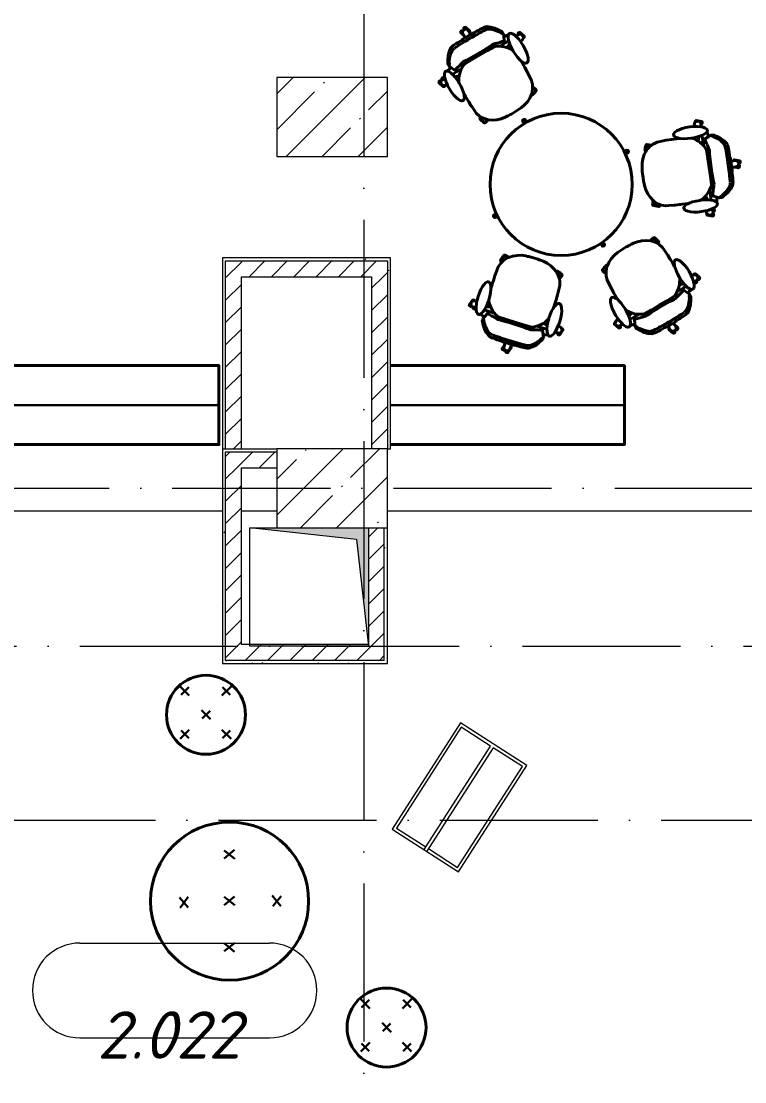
# Model space of a CAD drawing. Header units: millimetres. Extents: x -6467 to 105918, y -7090 to 92481.
# Drawn here: x 86933 to 91511, y 71825 to 78537 of the extents above; entities that cross this region are included whole.
import ezdxf

# ---------------------------------------------------------------- set-up
doc = ezdxf.new("R2010")
doc.units = ezdxf.units.MM
doc.linetypes.add('50_200_ШТРИХ_1Т_ш5_п1_п1_', pattern=[1400, 1000, -200, 0, -200])
doc.linetypes.add('IMPORT-200_ШТРИХ__ш1_п0_6_ _4_', pattern=[128000, 80000, -48000])
for name, color, linetype, lineweight, true_color in [('A-AREA-IDEN-1', 7, 'Continuous', 9, 0xaaaaaa), ('I-WALL-1', 7, 'Continuous', 5, 0x787878), ('M-EQPM-1', 7, 'Continuous', 9, 0xaaaaaa), ('M-EQPM-2', 7, 'Continuous', 9, 0xe2e2e2), ('мебель 2 этаж-1', 7, 'Continuous', 40, 0xaaaaaa), ('Оси-3', 7, '50_200_ШТРИХ_1Т_ш5_п1_п1_', 9, 0xaaaaaa), ('ТХ_функционал-13', 7, 'IMPORT-200_ШТРИХ__ш1_п0_6_ _4_', 20, 0xaaaaaa), ('ТХ_функционал-2', 7, 'Continuous', 40, 0xaaaaaa), ('ТХ_функционал-4', 7, 'Continuous', 20, 0xaaaaaa), ('ТХ_функционал-9', 7, 'Continuous', 30, 0xaaaaaa)]:
    doc.layers.add(name, color=color, linetype=linetype, lineweight=lineweight, true_color=true_color)
for name, color, linetype, lineweight in [('A-WALL', 7, 'Continuous', 5), ('A-WALL-FNSH-1', 7, 'Continuous', 5), ('I-WALL', 7, 'Continuous', 5), ('S-COLS', 7, 'Continuous', 9), ('S-COLS-1', 7, 'Continuous', 5)]:
    doc.layers.add(name, color=color, linetype=linetype, lineweight=lineweight)
doc.styles.add('ISOCPEUR_I', font='isocpeui.ttf', dxfattribs={"height": 300})
pattern_1 = [(0, (0, 0), (406.4, 101.6), [6.706, -298.094, 6.706, -298.094, -1625.6]), (0, (0, 0), (406.4, 101.6), [-609.6, 6.706, -602.894, 6.706, -298.094, -711.2]), (0, (0, 0), (406.4, 101.6), [-1524, 6.706, -196.494, 6.706, -501.294]), (120, (152.4, 50.8), (-291.18818, 301.15272), [6.706, -298.094, 6.706, -298.094, -1625.6]), (120, (152.4, 50.8), (-291.18818, 301.15272), [-609.6, 6.706, -602.894, 6.706, -298.094, -711.2]), (120, (152.4, 50.8), (-291.18818, 301.15272), [-1524, 6.706, -196.494, 6.706, -501.294]), (240, (203.2, 254), (-115.21182, -402.75272), [6.706, -298.094, 6.706, -298.094, -1625.6]), (240, (203.2, 254), (-115.21182, -402.75272), [-609.6, 6.706, -602.894, 6.706, -298.094, -711.2]), (240, (203.2, 254), (-115.21182, -402.75272), [-1524, 6.706, -196.494, 6.706, -501.294])]
pattern_2 = [(45, (0, 0), (-70.71068, 70.71068), [])]

# ---------------------------------------------------------------- blocks, each defined once
blk = doc.blocks.new('BSC_Колонна _Прямоугольная - 500х700-V361-АИ_План этажа Радиаторы_2')
at = {"layer": 'S-COLS-1'}
h = blk.add_hatch(dxfattribs=at)
h.set_pattern_fill('FP_247', color=256, style=0, pattern_type=2)
h.set_pattern_definition([(315, (-75580.7, 88900), (228.0985, 228.0985), []), (315, (-75580.7, 88671.9), (228.0985, 228.0985), [403.225, -80.645, 6.706, -73.939])])
h.paths.add_polyline_path([(-250, 350), (-250, -350), (250, -350), (250, 350), (131.8, 350)])
for p, q in [((250, 350), (-250, 350)), ((250, -350), (250, 350)), ((-250, -230), (-250, -350)), ((-250, -350), (250, -350))]:
    blk.add_line(p, q, dxfattribs=at)
blk = doc.blocks.new('BSC_Колонна _Прямоугольная - 500х700-V362-АИ_План этажа Радиаторы_2')
at = {"layer": 'S-COLS-1'}
h = blk.add_hatch(dxfattribs=at)
h.set_pattern_fill('FP_248', color=256, style=0, pattern_type=2)
h.set_pattern_definition([(315, (-77930.7, 88900), (228.0985, 228.0985), []), (315, (-77930.7, 88671.9), (228.0985, 228.0985), [403.225, -80.645, 6.706, -73.939])])
h.paths.add_polyline_path([(-250, 350), (-250, -350), (250, -350), (250, 350)])
for p, q in [((250, 350), (-250, 350)), ((-250, 350), (-250, -350)), ((250, -350), (250, 350)), ((-250, -350), (250, -350))]:
    blk.add_line(p, q, dxfattribs=at)
blk = doc.blocks.new('Канал вертикальный прямоугольный - Шахта - значок проема-24087406-АИ_План этажа Радиаторы_2')
at = {"layer": 'M-EQPM-2'}
blk.add_hatch(color=256, dxfattribs=at).paths.add_polyline_path([(375, 375), (-375, 375), (-375, -375), (-300, 300)])
at = {"layer": 'M-EQPM-1'}
for p, q in [((-375, -375), (-375, 375)), ((-375, 375), (375, 375)), ((-300, 300), (375, 375)), ((375, 375), (375, -375)), ((-300, 300), (-375, -375)), ((375, -375), (-375, -375))]:
    blk.add_line(p, q, dxfattribs=at)
blk = doc.blocks.new('мебель 2 этаж-28800768-АИ_План этажа Радиаторы_2')
at = {"layer": 'ТХ_функционал-13'}
blk.add_line((90813.5, 77150.2), (90589.7, 77150.2), dxfattribs=at)
at = {"layer": 'ТХ_функционал-13', "flags": 128}
for points in [[(87924.1, 84190.2), (94621.1, 84190.2), (94621.1, 77150.2), (91513.5, 77150.2)], [(90469.7, 77150.2), (87924.1, 77150.2), (87924.1, 84190.2)]]:
    blk.add_lwpolyline(points, dxfattribs=at)
at = {"layer": 'ТХ_функционал-2'}
for p, q in [((92000.9, 80212.9), (92014.3, 80201.1)), ((92027.6, 80189.4), (92034.7, 80183.1)), ((92358.4, 80168.5), (92345.4, 80180)), ((92379.2, 80150.2), (92372.2, 80156.3)), ((92269.5, 80085.2), (92288.4, 80106.4)), ((91863.3, 79895.2), (91874.7, 79885.2)), ((91940, 79900.4), (91968.2, 79906.9)), ((91839.5, 79868.2), (91852.3, 79856.9)), ((91867.1, 79843.9), (91873.3, 79838.4)), ((91878.7, 79844.5), (91893.5, 79847.8)), ((92449.2, 79816.6), (92454.7, 79811.7)), ((92000.4, 79788.6), (92000.4, 79788.5)), ((92425, 79789.9), (92430.9, 79784.7)), ((92125.9, 79615), (92132.7, 79609)), ((92375.5, 79619.5), (92385.1, 79607.3)), ((92381.5, 79623.3), (92390.5, 79611.7)), ((93461.6, 79620.1), (93470.6, 79618.5)), ((93488.8, 79615.3), (93505.9, 79612.2)), ((93479, 79493.8), (93483.8, 79521.8)), ((93028.2, 79429.7), (93014.2, 79425.3)), ((93030.9, 79423.2), (93016.1, 79418.6)), ((93151.1, 79431.6), (93143.3, 79433)), ((93156.9, 79467.1), (93149.7, 79468.4)), ((93711.1, 79369.4), (93701.8, 79371.1)), ((93746.1, 79363.2), (93728.6, 79366.3)), ((93539.6, 79120.9), (93527.1, 79147.1)), ((93200.5, 79088.6), (93191.6, 79090.2)), ((93414.5, 79098.5), (93414.4, 79098.5)), ((92192.7, 79021.6), (92207.5, 79026.2)), ((92195.4, 79015.1), (92209.5, 79019.5)), ((93534.1, 79038.1), (93527.3, 79051.8)), ((93540.7, 79028.7), (93532.6, 79030.1)), ((93577, 79022.3), (93560.2, 79025.2)), ((93583.3, 79057.7), (93568.4, 79060.4)), ((93203.2, 78875.9), (93196.4, 78881.8)), ((92874.5, 78835.5), (92865.5, 78847.1)), ((92880.4, 78839.3), (92870.9, 78851.5)), ((92251.6, 78764), (92256.8, 78771.4)), ((92583.3, 78663.9), (92587.9, 78670.4)), ((92879.9, 78674.3), (92874.4, 78679.1)), ((92904.1, 78700.9), (92898.2, 78706.1)), ((93328.7, 78702.3), (93328.7, 78702.4)), ((92613.1, 78643.6), (92617.4, 78649.7)), ((93450.4, 78646.3), (93435.6, 78643.1)), ((93465.8, 78595.7), (93454.4, 78605.6)), ((93462, 78647), (93455.8, 78652.4)), ((93489.6, 78622.7), (93476.8, 78633.9)), ((92170.2, 78565.9), (92170.2, 78565.9)), ((93389.1, 78590.5), (93360.8, 78583.9)), ((92032.5, 78450.8), (92042.3, 78464.7)), ((92053.6, 78480.9), (92058.3, 78487.6)), ((92065, 78483), (92080.2, 78483.3)), ((92061.9, 78430.1), (92070.6, 78442.5)), ((92137.7, 78443), (92166.7, 78443.3)), ((93059.6, 78405.6), (93040.7, 78384.5)), ((92501.3, 78340.4), (92524.6, 78324.3)), ((92949.9, 78340.6), (92956.8, 78334.5)), ((92607.2, 78280.3), (92597.3, 78266.1)), ((92623.1, 78302.9), (92617.8, 78295.4)), ((92970.7, 78322.4), (92983.7, 78310.9)), ((93301.5, 78301.5), (93294.4, 78307.7)), ((93328.2, 78278), (93314.8, 78289.8)), ((92270.1, 78153.5), (92280.3, 78168.1)), ((92290.5, 78182.6), (92295.9, 78190.3))]:
    blk.add_line(p, q, dxfattribs=at)
at = {"layer": 'ТХ_функционал-2', "flags": 128}
for points in [[(91938.8, 80082), (91947.6, 80088.3), (91957.2, 80094.6), (91969.8, 80102.5), (91982.4, 80110.1), (92007.1, 80125), (92020.2, 80132.8), (92033.3, 80140.6), (92046.4, 80148.3), (92059.6, 80156), (92084.5, 80170.5), (92097.2, 80177.8), (92110.2, 80185.2), (92120.4, 80190.5), (92133.2, 80196.4), (92139.1, 80198.7), (92146, 80200.8), (92151.9, 80201.9), (92176.2, 80199.4), (92200.1, 80192.7), (92224.3, 80182), (92235.2, 80175.8), (92244.7, 80171.2), (92248.1, 80169.6), (92239, 80185.1), (92235.6, 80186.7), (92226, 80191.3), (92215.2, 80197.5), (92191, 80208.2), (92167.1, 80214.9), (92142.8, 80217.4), (92136.9, 80216.3), (92129.9, 80214.2), (92120.9, 80210.7), (92111.2, 80206), (92101, 80200.7), (92088.1, 80193.3), (92075.3, 80186), (92060.7, 80177.5)], [(92001.6, 80200.3), (91995, 80206.1), (92000.9, 80212.9), (92007.3, 80213.3), (92034.3, 80189.5), (92034.7, 80183.1), (92032.7, 80180.9)], [(91977.1, 80185.9), (91983.1, 80192.6), (91989.2, 80187.2)], [(91989.5, 80175), (91985.6, 80178.4), (91979.4, 80183.9), (91977.1, 80185.9), (91977.5, 80179.5), (91979.3, 80177.9), (91984.3, 80173.6), (91991, 80167.6), (91995.8, 80163.4)], [(92068.5, 80164.2), (92060.7, 80177.5), (92059.9, 80178.9), (92059.3, 80179.5), (92040.1, 80168.5), (92034.8, 80165.5), (92010.7, 80151.2), (92005, 80147.7), (91986.7, 80136.5), (91986.9, 80135.7), (91987.7, 80134.3)], [(91991.1, 80171.4), (91992.4, 80169.2), (91995.8, 80163.4), (91998.6, 80158.7), (92005.1, 80147.7)], [(92068.3, 80163.8), (92068.5, 80164.2), (92044.1, 80150.2), (92019.6, 80135.7), (91995.6, 80121), (91996, 80121.1)], [(92040.1, 80168.4), (92032.7, 80180.8), (92027.2, 80190), (92026.4, 80191.3), (92026.1, 80191.9)], [(92248.1, 80169.6), (92249.7, 80153.5), (92252.4, 80127.3), (92249.4, 80125.9), (92240.5, 80123.4), (92224.3, 80118.1), (92216, 80115.5), (92195.5, 80109.8), (92188.4, 80108.1)], [(92338.5, 80162.6), (92332.2, 80155.6), (92330.3, 80153.4), (92330.6, 80153.2), (92344.5, 80138.1), (92356.8, 80121.9), (92358.4, 80119.9), (92371.8, 80099.1), (92383.6, 80077.3), (92392.8, 80056.4), (92399.3, 80036.9), (92403.1, 80019.7), (92403.8, 80005.3), (92401.4, 79994.5), (92395.8, 79987.8), (92387.2, 79986.1), (92376.6, 79989.2), (92364.3, 79996.8), (92354.4, 80005.4), (92351, 80008.3), (92350.9, 80008.4), (92337.1, 80023.4), (92323.2, 80041.6), (92309.8, 80062.4), (92307.5, 80066.7), (92298, 80084.2), (92288.8, 80105.1), (92288.4, 80106.4), (92282.2, 80124.6), (92281.9, 80126.3), (92280.9, 80125.9), (92266.2, 80118.3), (92229.1, 80096.4)], [(92279.8, 80165.6), (92277.5, 80165.3), (92262.7, 80160.2), (92249.7, 80153.5)], [(92330.3, 80153.4), (92325.6, 80157.5), (92317.3, 80164.7), (92305, 80172.3), (92294.3, 80175.4), (92285.8, 80173.7), (92280.2, 80167), (92279.8, 80165.6), (92277.8, 80156.2), (92278.5, 80141.8), (92281.9, 80126.3)], [(92325.6, 80157.5), (92327.5, 80159.7), (92332.2, 80155.6)], [(92345.8, 80167.6), (92339.4, 80173.2), (92345.4, 80180), (92351.7, 80180.4), (92378.8, 80156.6), (92379.2, 80150.2), (92373.2, 80143.5), (92373, 80143.7)], [(91903.8, 80059.1), (91898.1, 80034.9), (91895.9, 80008.5), (91896, 79996), (91895.5, 79985.5), (91895.2, 79981.7), (91904.4, 79966.3), (91917.7, 79957.1), (91939.5, 79942.1), (91942.1, 79944.1), (91948.6, 79950.7), (91961, 79962.3), (91967.3, 79968.3), (91982.1, 79983.6), (91987.1, 79988.9), (91992.6, 79995), (92001.7, 79999.3), (92014.7, 80006), (92029.2, 80013.8), (92058.9, 80030.4), (92088.3, 80047.5), (92117.5, 80065.1), (92146.3, 80083.1), (92160.1, 80092.1), (92172.3, 80100.2), (92180.5, 80106.1), (92188.4, 80108.1), (92196.8, 80093.9), (92192.4, 80092.1), (92143.1, 80065.2), (92095.1, 80036.1), (92046.5, 80008), (91999.1, 79977.8), (91995.5, 79974.7), (91987.1, 79988.9)], [(91917.1, 80086.2), (91913.3, 80081.6), (91903.8, 80059.1)], [(91904.4, 79966.3), (91904.6, 79970), (91905.2, 79980.6), (91905, 79993), (91907.3, 80019.4), (91912.9, 80043.6), (91922.4, 80066.1), (91926.2, 80070.7), (91931.4, 80075.8), (91936.3, 80079.9)], [(91995.6, 80121), (91987.7, 80134.3), (91973.3, 80125.6), (91960.7, 80118), (91948, 80110.1), (91938.4, 80103.8), (91929.6, 80097.5), (91922.2, 80091.3), (91917.1, 80086.2)], [(92356.8, 80121.9), (92368.5, 80135.4), (92368.6, 80135.5), (92368.5, 80135.4), (92368.9, 80135.8)], [(91917.7, 79957.1), (91905.7, 79948.9), (91894, 79938.4), (91892.4, 79936.2)], [(91977.7, 79947.7), (91940.7, 79925.7), (91926.9, 79916.4), (91925.8, 79915.5)], [(92354.4, 80005.4), (92365.2, 79987.6), (92382.1, 79959.3), (92398.6, 79930.8), (92425.2, 79877.6), (92431.9, 79850.5), (92432.1, 79837.6), (92454.3, 79818.1)], [(91875.4, 79843.8), (91878.7, 79844.5), (91873.3, 79838.4), (91866.9, 79838), (91839.9, 79861.8), (91839.5, 79868.2), (91845.5, 79874.9), (91851.8, 79869.4)], [(91864, 79882.6), (91857.4, 79888.5), (91863.3, 79895.2), (91869.7, 79895.6), (91878.3, 79888)], [(91866.4, 79883.3), (91878.7, 79886.1), (91878.3, 79888), (91875, 79903.1), (91874.3, 79917.4), (91876.7, 79928.3), (91882.3, 79935), (91890.9, 79936.7), (91892.4, 79936.2), (91901.5, 79933.6), (91913.8, 79926), (91925.8, 79915.5), (91927.1, 79914.4), (91940.1, 79900.3), (91941, 79899.3), (91954.9, 79881.2), (91966.2, 79863.6), (91968.3, 79860.3), (91980.1, 79838.6), (91989.3, 79817.6), (91995.1, 79800.4), (91995.9, 79798.2), (91996.5, 79795.3), (91998.2, 79787.3), (91998.2, 79787.2), (91999.6, 79781), (92000.3, 79766.6), (91997.9, 79755.7), (91994.1, 79751.1), (91994, 79751.1), (91992.3, 79749.1), (91983.7, 79747.3), (91973.1, 79750.5), (91960.8, 79758), (91947.5, 79769.6), (91933.6, 79784.7), (91919.7, 79802.9), (91906.3, 79823.7), (91894.5, 79845.5), (91893.5, 79847.8), (91885.3, 79866.4), (91878.7, 79885.8)], [(92423.2, 79785.5), (92426.3, 79793.4), (92426.4, 79793.8), (92428.7, 79801.8), (92432.3, 79825.8), (92432.2, 79831.8), (92432.1, 79837.6), (92454.3, 79818.1), (92454.7, 79811.7), (92448.7, 79805), (92448.8, 79805)], [(91996.5, 79795.3), (92000.4, 79788.5), (92007.6, 79776), (92018.5, 79757.5), (92024.3, 79747.6), (92027.6, 79742.2), (92027.6, 79742.1), (92041.3, 79719.4), (92046.6, 79711.7), (92064, 79686.5), (92075.1, 79670.4), (92095.7, 79651.6), (92111.4, 79642.5), (92117.1, 79639.3)], [(92436, 79792.2), (92436.9, 79791.5), (92430.9, 79784.7), (92424.6, 79784.3), (92423.2, 79785.5), (92413.9, 79765.1), (92398.8, 79741.9), (92380.6, 79721.6), (92359.1, 79703.7), (92348.8, 79696.3), (92342.6, 79692.1), (92336.3, 79687.8), (92330, 79683.7), (92323.6, 79679.6), (92317.2, 79675.7)], [(92148, 79629.1), (92148.4, 79628.9), (92150, 79628.6), (92151.7, 79628.2), (92179.2, 79626.2), (92206.8, 79628.3), (92233.4, 79634.4), (92259.4, 79644.7), (92270.8, 79650.1), (92277.5, 79653.5), (92284.2, 79657), (92290.9, 79660.6), (92297.6, 79664.2), (92304.1, 79668), (92317.2, 79675.7)], [(92111.3, 79627.9), (92098.9, 79638.8), (92104.9, 79645.5), (92110.7, 79640.4)], [(92138.4, 79616), (92138.6, 79615.8), (92132.7, 79609), (92126.3, 79608.6), (92099.3, 79632.4), (92098.9, 79638.8)], [(92117.1, 79639.3), (92139.9, 79630.9), (92148, 79629.1)], [(93496, 79604.8), (93504.3, 79603.4), (93505.9, 79612.2), (93502.2, 79617.4), (93466.8, 79623.7), (93461.6, 79620.1), (93460, 79611.2), (93460.3, 79611.2)], [(93496.6, 79596), (93495, 79586.7), (93494.5, 79583.9), (93494.1, 79583.9), (93473.7, 79585.4), (93453.4, 79585), (93450.8, 79584.9), (93426.2, 79582.5), (93401.8, 79578.1), (93379.6, 79572.3), (93360.4, 79565.4), (93344.6, 79557.5), (93332.8, 79549.2), (93325.8, 79540.5), (93324.1, 79532), (93328.1, 79524.2), (93337.2, 79517.8), (93350.8, 79513), (93363.7, 79510.5), (93368.1, 79509.7), (93368.2, 79509.7), (93388.5, 79508.3), (93411.4, 79508.7), (93436.1, 79511.2), (93440.9, 79512), (93460.4, 79515.5)], [(93456.7, 79603.1), (93456.6, 79602.6), (93456.6, 79602.7), (93456.6, 79602.5), (93453.4, 79585)], [(93494.5, 79583.9), (93500.6, 79582.7), (93511.5, 79580.7), (93525, 79575.8), (93534.1, 79569.5), (93538.1, 79561.7), (93536.4, 79553.1), (93535.5, 79552), (93529.4, 79544.5), (93517.7, 79536.1), (93503.4, 79529.1)], [(93500.6, 79582.7), (93501.1, 79585.6), (93495, 79586.7)], [(93535.5, 79552), (93536.7, 79550), (93541.9, 79535.2), (93544.7, 79520.9)], [(93148.7, 79427.5), (93153, 79434.8), (93153.2, 79435.1), (93158.1, 79441.9), (93174.6, 79459.7), (93179.4, 79463.3), (93184, 79466.9), (93154.9, 79472.1), (93149.7, 79468.4), (93148.1, 79459.6), (93148.1, 79459.6)], [(93363.7, 79510.5), (93343, 79507.9), (93310.4, 79503.5), (93277.8, 79498.7), (93219.5, 79486.4), (93194.2, 79474.7), (93184, 79466.9), (93154.9, 79472.1)], [(93460.4, 79515.5), (93482.6, 79521.3), (93483.8, 79521.8), (93501.9, 79528.3), (93503.4, 79529.1), (93503.7, 79528.1), (93507, 79511.9), (93512.9, 79469.2)], [(93558.4, 79529.7), (93544.7, 79520.9), (93522.6, 79506.6), (93523.3, 79503.4), (93526.9, 79494.9), (93532.9, 79478.9), (93536, 79470.8), (93544.3, 79451.3), (93547.4, 79444.7)], [(93682.5, 79233.1), (93681.9, 79243.9), (93680.9, 79255.3), (93679.1, 79270.1), (93677.3, 79284.7), (93673.5, 79313.2), (93671.5, 79328.4), (93669.4, 79343.5), (93667.3, 79358.6), (93665.1, 79373.7), (93661, 79402.1), (93658.8, 79416.7), (93656.4, 79431.4), (93654.3, 79442.7), (93650.9, 79456.4), (93649, 79462.5), (93646.3, 79469.2), (93643.5, 79474.5), (93626.4, 79491.9), (93606.3, 79506.5), (93582.8, 79518.7), (93571.2, 79523.4), (93561.7, 79528), (93558.4, 79529.7), (93576.2, 79532.2), (93579.5, 79530.5), (93589.1, 79525.9), (93600.7, 79521.2), (93624.1, 79509), (93644.2, 79494.4), (93661.3, 79477), (93664.1, 79471.7), (93666.9, 79465), (93669.7, 79455.7), (93672.1, 79445.2), (93674.2, 79433.9), (93676.6, 79419.2), (93678.8, 79404.6), (93681.2, 79387.9)], [(93146.1, 79441.6), (93144.9, 79441.9), (93143.3, 79433), (93147, 79427.8), (93148.7, 79427.5), (93138.6, 79407.4), (93129.9, 79381.2), (93125.3, 79354.3), (93124.7, 79326.4), (93125.3, 79313.7), (93125.8, 79306.2), (93126.5, 79298.6), (93127.2, 79291.1), (93128, 79283.6), (93128.9, 79276.1)], [(93580.8, 79221), (93578.5, 79230.8), (93575.7, 79245.1), (93572.8, 79261.4), (93567.3, 79294.9), (93562.3, 79328.6), (93557.9, 79362.3), (93554.1, 79396.2), (93552.5, 79412.6), (93551.2, 79427.1), (93550.8, 79437.2), (93547.4, 79444.7), (93531, 79442.4)], [(93531, 79442.4), (93532.4, 79437.8), (93542, 79382.5), (93549.2, 79326.8), (93557.5, 79271.3), (93563.3, 79215.4), (93563.2, 79210.6), (93579.6, 79212.9)], [(93665.8, 79385.3), (93665.9, 79385.8), (93670.2, 79358), (93674.1, 79329.8), (93677.6, 79301.8), (93677.4, 79302.2)], [(93665.9, 79385.8), (93681.2, 79387.9), (93682.8, 79388.1), (93683.7, 79388.1), (93687, 79366.2), (93687.9, 79360.2), (93691.8, 79332.4), (93692.6, 79325.8), (93695.3, 79304.5), (93694.5, 79304.2), (93692.9, 79303.9)], [(93687, 79366.1), (93701.3, 79368.1), (93711.8, 79369.5), (93713.4, 79369.7), (93714, 79369.8)], [(93735.9, 79355.9), (93744.6, 79354.3), (93746.1, 79363.2), (93742.5, 79368.4), (93707.1, 79374.7), (93701.8, 79371.1), (93701.3, 79368.1)], [(93739.8, 79327.8), (93741.4, 79336.6), (93733.3, 79338.1)], [(93422.2, 79099.7), (93414.4, 79098.5), (93400.1, 79096.3), (93378.9, 79093.3), (93367.5, 79091.7), (93361.2, 79090.9), (93361.2, 79090.9), (93334.9, 79087.5), (93325.5, 79086.8), (93295, 79084.8), (93275.5, 79083.4), (93247.9, 79087.8), (93231.1, 79094.5), (93225, 79096.9), (93204.3, 79109.5), (93197.7, 79114.7), (93197.4, 79115), (93196.2, 79115.9), (93194.8, 79117), (93176.1, 79137.3), (93160.6, 79160.2), (93148.8, 79184.8), (93140.6, 79211.6), (93137.8, 79223.9), (93136.2, 79231.3), (93134.8, 79238.7), (93133.4, 79246.1), (93132.1, 79253.6), (93130.9, 79261.1), (93128.9, 79276.1)], [(93677.6, 79301.8), (93692.9, 79303.9), (93695.1, 79287.2), (93696.9, 79272.6), (93698.7, 79257.8), (93699.7, 79246.3), (93700.3, 79235.6), (93700.1, 79225.9), (93699.3, 79218.7)], [(93719.8, 79329.7), (93717.3, 79329.4), (93710.6, 79328.4), (93705.2, 79327.6), (93692.6, 79325.9)], [(93723.6, 79330.6), (93728.8, 79329.7), (93736.9, 79328.3), (93739.8, 79327.8), (93734.6, 79324.1), (93732.2, 79324.5), (93725.7, 79325.7), (93716.9, 79327.3), (93710.6, 79328.4)], [(93686.3, 79191.4), (93670.9, 79171.9), (93651.7, 79153.7), (93641.8, 79146.1), (93633.9, 79139.1), (93631.1, 79136.5), (93613.3, 79134.1), (93597.8, 79138.8), (93572.6, 79146.5), (93572.4, 79149.8), (93573.6, 79158.9), (93574.9, 79176), (93575.7, 79184.6), (93578.4, 79205.7), (93579.6, 79212.9), (93580.8, 79221)], [(93613.3, 79134.1), (93616.1, 79136.6), (93624, 79143.6), (93633.8, 79151.3), (93653.1, 79169.4), (93668.5, 79188.9), (93680.2, 79210.4), (93681.4, 79216.2), (93682.2, 79223.4), (93682.4, 79229.8)], [(93699.3, 79218.7), (93698, 79212.8), (93686.3, 79191.4)], [(93553.1, 79179.8), (93559, 79137.2), (93560.3, 79120.7), (93560.2, 79119.2)], [(93597.8, 79138.8), (93598.9, 79124.3), (93598, 79108.6), (93597.2, 79106)], [(93193.5, 79099), (93193.2, 79099.1), (93191.6, 79090.2), (93195.3, 79085), (93230.7, 79078.7), (93235.9, 79082.3)], [(93219.6, 79085.2), (93235.9, 79082.3), (93237.5, 79091.2), (93229.8, 79092.6)], [(93572, 79052.7), (93566.6, 79064.1), (93568.4, 79064.9), (93582.1, 79071.7), (93593.8, 79080.1), (93600.9, 79088.7), (93602.6, 79097.3), (93598.6, 79105.1), (93597.2, 79106), (93589.5, 79111.5), (93575.9, 79116.3), (93560.2, 79119.2), (93558.6, 79119.5), (93539.4, 79120.9), (93538.2, 79121), (93515.3, 79120.6), (93494.5, 79118.5), (93490.6, 79118.1), (93466.2, 79113.8), (93444.1, 79108), (93427, 79101.8), (93424.8, 79101), (93422.2, 79099.7), (93414.8, 79096), (93414.8, 79096), (93409, 79093.2), (93397.3, 79084.8), (93390.3, 79076.2), (93389.1, 79070.3), (93389.1, 79070.2), (93388.6, 79067.6), (93392.6, 79059.8), (93401.7, 79053.4), (93415.2, 79048.6), (93432.6, 79045.3), (93453, 79043.9), (93475.9, 79044.3), (93500.5, 79046.8), (93524.9, 79051.1), (93527.3, 79051.8), (93547, 79056.9), (93566.3, 79063.9)], [(93535.5, 79035.1), (93534.1, 79038.1), (93532.6, 79030.1), (93536.3, 79024.9), (93571.7, 79018.6), (93577, 79022.3), (93578.5, 79031.1), (93570.2, 79032.6)], [(93573, 79050.4), (93581.7, 79048.8), (93583.3, 79057.7), (93579.6, 79062.9), (93568.4, 79064.9)], [(93190.7, 78874.9), (93190.5, 78875.1), (93196.4, 78881.8), (93202.8, 78882.2), (93229.8, 78858.4), (93230.2, 78852.1)], [(92893.1, 78698.6), (92892.2, 78699.4), (92898.2, 78706.1), (92904.5, 78706.6), (92905.8, 78705.4), (92915.2, 78725.8), (92930.3, 78748.9), (92948.5, 78769.3), (92970, 78787.2), (92980.2, 78794.5), (92986.5, 78798.8), (92992.8, 78803), (92999.1, 78807.2), (93005.5, 78811.2), (93011.9, 78815.2)], [(93332.6, 78695.5), (93328.7, 78702.4), (93321.5, 78714.9), (93310.6, 78733.3), (93304.8, 78743.3), (93301.5, 78748.7), (93301.5, 78748.8), (93287.8, 78771.4), (93282.4, 78779.2), (93265.1, 78804.3), (93253.9, 78820.5), (93233.4, 78839.3), (93217.6, 78848.3), (93212, 78851.6), (93189.2, 78859.9), (93181.1, 78861.8), (93180.7, 78861.9), (93179.1, 78862.3), (93177.4, 78862.6), (93149.9, 78864.7), (93122.3, 78862.5), (93095.7, 78856.4), (93069.7, 78846.2), (93058.3, 78840.7), (93051.6, 78837.3), (93044.8, 78833.8), (93038.2, 78830.3), (93031.5, 78826.6), (93024.9, 78822.9), (93011.9, 78815.2)], [(93217.8, 78863), (93230.2, 78852.1), (93224.2, 78845.3), (93218.4, 78850.5)], [(92168, 78558.4), (92170.2, 78565.9), (92174.3, 78579.8), (92180.5, 78600.3), (92183.9, 78611.3), (92185.8, 78617.3), (92185.8, 78617.4), (92193.8, 78642.7), (92197.2, 78651.4), (92208.2, 78679.9), (92215.2, 78698.2), (92230.8, 78721.4), (92244, 78733.8), (92248.7, 78738.3), (92268.9, 78751.8), (92276.4, 78755.5), (92276.8, 78755.7), (92278.2, 78756.4), (92279.8, 78757.2), (92306.1, 78765.6), (92333.4, 78770), (92360.7, 78770.2), (92388.3, 78766.4), (92400.7, 78763.7), (92408.1, 78762), (92415.4, 78760.2), (92422.7, 78758.3), (92430, 78756.3), (92437.3, 78754.2), (92451.8, 78749.8)], [(92264, 78765.9), (92264.2, 78766.2), (92256.8, 78771.4), (92250.5, 78770.3), (92229.9, 78740.8), (92231, 78734.5)], [(92240.5, 78748.1), (92231, 78734.5), (92238.3, 78729.4), (92242.8, 78735.8)], [(92594.6, 78664.3), (92595.3, 78665.2), (92587.9, 78670.4), (92581.6, 78669.3), (92580.6, 78667.8), (92566.7, 78685.5), (92546.6, 78704.4), (92524.2, 78720), (92499.1, 78732.3), (92487.4, 78737.1), (92480.3, 78739.8), (92473.3, 78742.4), (92466.1, 78745), (92459, 78747.4), (92451.8, 78749.8)], [(93446.8, 78555.9), (93438.2, 78554.2), (93436.6, 78554.6), (93427.6, 78557.3), (93415.3, 78564.9), (93403.2, 78575.4), (93402, 78576.4), (93389, 78590.6), (93388.1, 78591.5), (93374.2, 78609.7), (93362.9, 78627.3), (93360.8, 78630.5), (93349, 78652.3), (93339.8, 78673.2), (93334, 78690.5), (93333.2, 78692.7), (93332.6, 78695.5), (93330.9, 78703.6), (93330.9, 78703.6), (93329.5, 78709.9), (93328.8, 78724.3), (93331.1, 78735.1), (93335, 78739.7), (93335.1, 78739.8)], [(93335.1, 78739.8), (93336.8, 78741.8), (93345.3, 78743.5), (93356, 78740.4), (93368.2, 78732.8), (93381.6, 78721.3), (93395.4, 78706.2), (93409.3, 78688), (93422.8, 78667.2), (93434.6, 78645.4), (93435.6, 78643.1), (93443.8, 78624.5), (93450.3, 78605)], [(92610, 78654.8), (92610, 78654.9), (92617.4, 78649.7), (92618.5, 78643.4), (92601.4, 78619.2), (92600.2, 78624.9), (92598.9, 78630.8), (92589.7, 78653.2), (92585.6, 78660.5), (92585.4, 78660.9), (92580.6, 78667.8)], [(92905.8, 78705.4), (92902.8, 78697.5), (92902.7, 78697.1), (92900.4, 78689), (92896.8, 78665.1), (92896.9, 78659.1), (92897, 78653.2), (92874.8, 78672.8), (92874.4, 78679.1), (92880.3, 78685.9), (92880.3, 78685.9)], [(92974.7, 78485.4), (92963.9, 78503.3), (92947, 78531.6), (92930.5, 78560), (92903.8, 78613.3), (92897.2, 78640.4), (92897, 78653.2), (92874.8, 78672.8)], [(92062.1, 78442.4), (92074.7, 78442.5), (92074.8, 78440.6), (92075.1, 78425.2), (92077.8, 78411.1), (92082.6, 78401.1), (92089.7, 78395.9), (92098.4, 78396.2), (92099.8, 78397), (92108, 78401.8), (92118.2, 78412), (92127.5, 78425), (92128.4, 78426.4), (92137.8, 78443.2), (92138.4, 78444.3), (92147.6, 78465.2), (92154.5, 78484.9), (92155.8, 78488.6), (92162.2, 78512.5), (92166.2, 78535), (92167.9, 78553.1), (92168.1, 78555.4), (92168, 78558.4), (92167.8, 78566.6), (92167.8, 78566.7), (92167.7, 78573.1), (92165, 78587.2), (92160.1, 78597.2), (92155.3, 78600.8), (92155.2, 78600.8), (92153.1, 78602.4), (92144.4, 78602.1), (92134.7, 78596.5), (92124.6, 78586.3), (92114.4, 78571.9), (92104.4, 78554), (92095.2, 78533.1), (92087, 78509.7), (92080.6, 78485.8), (92080.2, 78483.3), (92076.5, 78463.3), (92074.7, 78442.8)], [(92565.1, 78437.9), (92571.5, 78457.8), (92581.2, 78489.2), (92590.6, 78520.7), (92604.1, 78578.8), (92604.2, 78606.6), (92601.4, 78619.2), (92618.5, 78643.4)], [(93462.7, 78607.6), (93450.4, 78604.7), (93450.8, 78602.8), (93454.1, 78587.8), (93454.8, 78573.4), (93452.4, 78562.6), (93446.8, 78555.9)], [(93453.7, 78647), (93450.4, 78646.3), (93455.8, 78652.4), (93462.1, 78652.8), (93489.2, 78629), (93489.6, 78622.7), (93483.6, 78615.9), (93477.3, 78621.5)], [(93465.1, 78608.2), (93471.7, 78602.4), (93465.8, 78595.7), (93459.4, 78595.3), (93450.8, 78602.8)], [(93425.3, 78431.8), (93431, 78455.9), (93433.2, 78482.3), (93433.1, 78494.8), (93433.6, 78505.4), (93433.9, 78509.1), (93424.7, 78524.6), (93411.3, 78533.8), (93389.6, 78548.7), (93387, 78546.8), (93380.5, 78540.2), (93368, 78528.5), (93361.8, 78522.5), (93347, 78507.3), (93342, 78501.9), (93336.5, 78495.9), (93327.3, 78491.6), (93314.4, 78484.8), (93299.9, 78477), (93270.2, 78460.4), (93240.7, 78443.3), (93211.6, 78425.8), (93182.7, 78407.7), (93168.9, 78398.7), (93156.8, 78390.7), (93148.6, 78384.7), (93140.6, 78382.8), (93132.2, 78397), (93136.7, 78398.7), (93186, 78425.7), (93234, 78454.8), (93282.6, 78482.8), (93329.9, 78513.1), (93333.6, 78516.1), (93342, 78501.9)], [(93351.4, 78543.2), (93388.4, 78565.1), (93402.2, 78574.4), (93403.2, 78575.4)], [(93411.3, 78533.8), (93423.4, 78542), (93435.1, 78552.4), (93436.6, 78554.6)], [(92061.6, 78482.9), (92065, 78483), (92058.3, 78487.6), (92052.1, 78486.5), (92031.4, 78457.1), (92032.5, 78450.8), (92039.8, 78445.6), (92044.7, 78452.5)], [(92586.5, 78281.4), (92578.8, 78286.7), (92576.4, 78288.4), (92576.6, 78288.7), (92586.5, 78306.6), (92594.8, 78325.2), (92595.8, 78327.5), (92604, 78350.9), (92610.3, 78374.8), (92614.4, 78397.3), (92616.2, 78417.8), (92615.8, 78435.4), (92613.2, 78449.6), (92608.3, 78459.5), (92601.3, 78464.7), (92592.5, 78464.4), (92582.9, 78458.9), (92572.8, 78448.6), (92565.1, 78437.9), (92562.5, 78434.3), (92562.5, 78434.2), (92552.6, 78416.3), (92543.3, 78395.4), (92535.1, 78372), (92533.9, 78367.3), (92528.8, 78348.1)], [(92990.6, 78328.3), (92996.8, 78335.3), (92998.8, 78337.5), (92998.5, 78337.7), (92984.6, 78352.8), (92972.3, 78368.9), (92970.7, 78371), (92957.3, 78391.8), (92945.5, 78413.6), (92936.3, 78434.5), (92929.7, 78453.9), (92926, 78471.2), (92925.3, 78485.5), (92927.6, 78496.4), (92933.3, 78503), (92941.8, 78504.8), (92952.5, 78501.7), (92964.8, 78494.1), (92974.7, 78485.4), (92978.1, 78482.5), (92978.2, 78482.4), (92992, 78467.4), (93005.9, 78449.3), (93019.3, 78428.4), (93021.6, 78424.1), (93031.1, 78406.7)], [(93424.7, 78524.6), (93424.4, 78520.9), (93423.9, 78510.3), (93424, 78497.8), (93421.8, 78471.4), (93416.1, 78447.3), (93406.7, 78424.8), (93402.9, 78420.1), (93397.7, 78415), (93392.8, 78410.9)], [(92059.6, 78442.5), (92054.6, 78435.3), (92061.9, 78430.1), (92068.2, 78431.2), (92074.8, 78440.6)], [(92129.3, 78382.7), (92115.6, 78387.8), (92101.9, 78395.3), (92099.8, 78397)], [(92211, 78363.4), (92204.2, 78367.9), (92198.1, 78372), (92180.1, 78383.3), (92172.6, 78387.7), (92157.8, 78396.2), (92150, 78401), (92146.9, 78402.3), (92129.3, 78382.7), (92118.5, 78370.6), (92119.6, 78367.1), (92122.6, 78356.9), (92125.4, 78344.8), (92133.7, 78319.6), (92144.9, 78297.5), (92159.4, 78277.8), (92164.2, 78274.2), (92170.4, 78270.4), (92176.1, 78267.6)], [(92185.4, 78405.9), (92144.2, 78418.5), (92128.7, 78424.3), (92127.5, 78425)], [(93031.1, 78406.7), (93040.3, 78385.7), (93040.7, 78384.5), (93046.8, 78366.3), (93047.2, 78364.6), (93048.1, 78364.9), (93062.9, 78372.5), (93099.9, 78394.4)], [(93390.3, 78408.8), (93381.5, 78402.6), (93371.9, 78396.2), (93359.2, 78388.4), (93346.7, 78380.7), (93322, 78365.9), (93308.9, 78358.1), (93295.8, 78350.3), (93282.7, 78342.5), (93269.5, 78334.8), (93244.6, 78320.4), (93231.9, 78313), (93218.9, 78305.7), (93208.7, 78300.3), (93195.9, 78294.4), (93190, 78292.1), (93183, 78290.1), (93177.2, 78289), (93152.9, 78291.5), (93129, 78298.1), (93104.8, 78308.9), (93093.9, 78315), (93084.4, 78319.6), (93081, 78321.2), (93090.1, 78305.7), (93093.5, 78304.1), (93103, 78299.6), (93113.9, 78293.4), (93138.1, 78282.6), (93162, 78276), (93186.3, 78273.5), (93192.2, 78274.6), (93199.2, 78276.6), (93208.2, 78280.2), (93217.9, 78284.8), (93228.1, 78290.2), (93241, 78297.5), (93253.8, 78304.9), (93268.4, 78313.4)], [(93333.5, 78369.8), (93341.3, 78356.5), (93355.8, 78365.2), (93368.4, 78372.9), (93381.1, 78380.7), (93390.7, 78387.1), (93399.4, 78393.3), (93406.9, 78399.5), (93412, 78404.6)], [(93412, 78404.6), (93415.8, 78409.3), (93425.3, 78431.8)], [(92139.6, 78280.3), (92128.4, 78302.4), (92120.1, 78327.5), (92117.3, 78339.7), (92114.3, 78349.9), (92113.2, 78353.4), (92118.5, 78370.6)], [(92432.7, 78315), (92428, 78315.7), (92373.7, 78330.3), (92320.2, 78347.4), (92266.4, 78363.3), (92213.3, 78381.6), (92209, 78383.7), (92204.2, 78367.9)], [(92211, 78363.4), (92220.9, 78361.3), (92235, 78357.8), (92251, 78353.6), (92283.7, 78344.4), (92316.3, 78334.7), (92348.8, 78324.4), (92381.1, 78313.6), (92396.6, 78308.1), (92410.3, 78303.1), (92419.6, 78299.3), (92427.8, 78299.2), (92432.7, 78315)], [(92528.8, 78348.1), (92524.7, 78325.6), (92524.6, 78324.3), (92522.9, 78305.2), (92522.9, 78303.4), (92521.9, 78303.5), (92505.8, 78307.5), (92464.7, 78320.1)], [(92983.3, 78323.2), (92989.6, 78317.6), (92983.7, 78310.9), (92977.3, 78310.5), (92950.3, 78334.3), (92949.9, 78340.6), (92955.9, 78347.4), (92956.1, 78347.2)], [(92960.2, 78355), (92960.5, 78355.4), (92960.5, 78355.4), (92960.6, 78355.5), (92972.3, 78368.9)], [(93003.5, 78333.4), (93001.5, 78331.1), (92996.8, 78335.3)], [(92998.8, 78337.5), (93003.5, 78333.4), (93011.8, 78326.1), (93024.1, 78318.6), (93034.7, 78315.4), (93043.3, 78317.2), (93048.9, 78323.8), (93049.2, 78325.2), (93051.3, 78334.7), (93050.6, 78349.1), (93047.2, 78364.6)], [(93049.2, 78325.2), (93051.6, 78325.5), (93066.4, 78330.7), (93079.3, 78337.3)], [(93081, 78321.2), (93079.3, 78337.3), (93076.7, 78363.6), (93079.7, 78365), (93088.6, 78367.5), (93104.8, 78372.8), (93113.1, 78375.4), (93133.6, 78381), (93140.6, 78382.8)], [(93260.8, 78327), (93260.5, 78326.6), (93285, 78340.7), (93309.5, 78355.2), (93333.5, 78369.8), (93333, 78369.8)], [(93260.5, 78326.6), (93268.4, 78313.4), (93269.2, 78312), (93269.8, 78311.4), (93288.9, 78322.4), (93294.2, 78325.4), (93318.4, 78339.7), (93324.1, 78343.2), (93342.4, 78354.4), (93342.2, 78355.2), (93341.3, 78356.5)], [(93337.9, 78319.4), (93336.6, 78321.6), (93333.2, 78327.5), (93330.5, 78332.2), (93324, 78343.1)], [(92158.9, 78257), (92154.1, 78260.6), (92139.6, 78280.3)], [(92179, 78266.1), (92189, 78262.1), (92199.9, 78258.2), (92214, 78253.5), (92228, 78249), (92255.4, 78240.4), (92270, 78235.8), (92284.6, 78231.3), (92299.2, 78226.9), (92313.8, 78222.5), (92341.3, 78214.2), (92355.5, 78210.1), (92369.8, 78206), (92380.9, 78203.1), (92394.8, 78200.4), (92401.1, 78199.5), (92408.3, 78199.2), (92414.3, 78199.5), (92437.3, 78207.6), (92459, 78219.7), (92480, 78235.8), (92489.1, 78244.3), (92497.3, 78251), (92500.3, 78253.4), (92495, 78236.1)], [(92500.3, 78253.4), (92498.1, 78269.4), (92494.5, 78295.5), (92491.3, 78296.2), (92482, 78296.5), (92465, 78297.9), (92456.4, 78298.5), (92435.1, 78299.2), (92427.8, 78299.2)], [(92530.2, 78264.7), (92527.8, 78264.4), (92512.2, 78266), (92498.1, 78269.4)], [(92576.4, 78288.4), (92572.7, 78283.3), (92566.3, 78274.3), (92556.2, 78264.1), (92546.6, 78258.5), (92537.8, 78258.2), (92530.8, 78263.4), (92530.2, 78264.7), (92525.9, 78273.4), (92523.3, 78287.5), (92522.9, 78303.4)], [(92572.7, 78283.3), (92575.2, 78281.6), (92578.8, 78286.7)], [(92594.7, 78278.2), (92589.9, 78271.3), (92597.3, 78266.1), (92603.5, 78267.2), (92624.2, 78296.6), (92623.1, 78302.9), (92615.7, 78308.1), (92615.6, 78307.8)], [(92609.7, 78314.5), (92609.3, 78314.8), (92609.4, 78314.8), (92609.3, 78314.9), (92594.8, 78325.2)], [(93289, 78322.4), (93296.3, 78310), (93301.8, 78300.9), (93302.6, 78299.5), (93303, 78299)], [(93327.5, 78290.5), (93334.1, 78284.7), (93328.2, 78278), (93321.8, 78277.6), (93294.8, 78301.4), (93294.4, 78307.7), (93296.4, 78310)], [(93339.6, 78315.9), (93343.5, 78312.4), (93349.7, 78307), (93352, 78305), (93351.6, 78311.3), (93349.7, 78312.9), (93344.8, 78317.3), (93338, 78323.2), (93333.2, 78327.5)], [(93352, 78305), (93346, 78298.2), (93339.8, 78303.7)], [(92243.4, 78241.5), (92238.8, 78226.7), (92222.7, 78231.8), (92208.7, 78236.3), (92194.6, 78241), (92183.7, 78244.9), (92173.7, 78248.9), (92165.1, 78253.2), (92158.9, 78257)], [(92324.4, 78216.6), (92319.9, 78201.9), (92319.4, 78200.3), (92319, 78199.6), (92297.8, 78205.8), (92291.9, 78207.5), (92265.1, 78215.7), (92258.8, 78217.8), (92238.3, 78224.4), (92238.4, 78225.2), (92238.8, 78226.7)], [(92250.1, 78187.7), (92247.1, 78183.4), (92242.3, 78176.6), (92240.6, 78174.1), (92239.5, 78180.4), (92240.9, 78182.4), (92244.7, 78187.8), (92249.8, 78195.1), (92253.5, 78200.4)], [(92324.1, 78216.9), (92324.4, 78216.6), (92297.4, 78224.5), (92270.2, 78232.9), (92243.4, 78241.5), (92243.8, 78241.5)], [(92250.8, 78191.5), (92251.6, 78193.9), (92253.5, 78200.4), (92255.1, 78205.6), (92258.8, 78217.8)], [(92297.7, 78205.8), (92293.5, 78192.1), (92290.3, 78181.9), (92289.8, 78180.4), (92289.6, 78179.7)], [(92403, 78182), (92395.8, 78182.3), (92386.2, 78183.7), (92375.7, 78185.9), (92364.5, 78188.8), (92350.2, 78192.9), (92336.1, 78197), (92319.9, 78201.9)], [(92495, 78236.1), (92492, 78233.8), (92483.9, 78227.1), (92474.7, 78218.6), (92453.7, 78202.5), (92432, 78190.4), (92409, 78182.3), (92403, 78182)], [(92240.6, 78174.1), (92248, 78169), (92252.7, 78175.7)], [(92267.7, 78165.8), (92262.7, 78158.6), (92270.1, 78153.5), (92276.3, 78154.6), (92297, 78184), (92295.9, 78190.3), (92293.5, 78192)], [(91533.5, 77572.3), (93012.8, 77572.3), (93012.8, 78072.3), (91533.5, 78072.3)]]:
    blk.add_lwpolyline(points, dxfattribs=at)
blk.add_lwpolyline([(88947.3, 77572.3), (90447.3, 77572.3), (90447.3, 78072.3), (88947.3, 78072.3)], close=True, dxfattribs=at)
at = {"layer": 'ТХ_функционал-2'}
for centre, radius in [((92612.7, 79219.2), 450), ((90365.5, 75862.6), 250), ((90514.7, 74683.2), 500), ((91508.1, 73883.2), 250)]:
    blk.add_circle(centre, radius, dxfattribs=at)
for centre, radius, start, end in [((92008.6, 80181.6), 20.3, 28.53743, 210.24728), ((92353.4, 80148.9), 20.3, 319.82261, 137.40265), ((92216.6, 79928.6), 165.3, 56.66195, 98.42242), ((92140.7, 79877), 175.1, 146.07835, 184.39788), ((91871.4, 79863.7), 20.2, 104.31994, 281.41089), ((92429.4, 79811.6), 20.4, 259.77413, 82.02615), ((92130.6, 79635), 20.6, 158.65476, 341.6528), ((92378.2, 79621.2), 9.71, 331.29624, 288.9791), ((92378.5, 79621.4), 3.53, 32.64307, 223.4657), ((93476.6, 79599.1), 20.3, 351.11368, 168.69372), ((93389.4, 79354.9), 165.3, 30.09391, 71.85437), ((93029.7, 79426.1), 9.71, 216.42848, 174.11134), ((93029.5, 79426.4), 3.53, 281.94189, 112.76451), ((93165.3, 79448.5), 20.4, 46.49017, 228.7422), ((93716.9, 79349.8), 20.3, 278.26904, 99.97889), ((93396.3, 79263.4), 175.1, 304.11844, 342.43798), ((93213.3, 79104.8), 20.6, 146.86352, 329.86156), ((92193.9, 79018.7), 9.71, 36.42848, 354.11134), ((92194.1, 79018.4), 3.53, 101.94189, 292.76451), ((93553.6, 79044.4), 20.2, 207.10543, 24.19639), ((93198.5, 78855.8), 20.6, 338.65476, 161.6528), ((92877.8, 78837.6), 9.71, 151.29624, 108.9791), ((92877.5, 78837.4), 3.53, 212.64307, 43.4657), ((92260.9, 78745.6), 20.6, 31.88275, 214.88079), ((92899.7, 78679.3), 20.4, 79.77413, 262.02615), ((92592.7, 78643.9), 20.4, 291.5094, 113.76143), ((93188.3, 78613.8), 175.1, 326.07835, 4.39788), ((93457.7, 78627.2), 20.2, 284.31994, 101.41089), ((92062.4, 78462.7), 20.2, 92.12466, 269.21562), ((92327.4, 78512.7), 175.1, 189.13767, 227.45721), ((93112.5, 78562.3), 165.3, 236.66195, 278.42242), ((92413.2, 78480.3), 165.3, 275.11314, 316.8736), ((92975.7, 78342), 20.3, 139.82261, 317.40265), ((92597.8, 78298.2), 20.3, 236.1329, 53.71295), ((93320.4, 78309.2), 20.3, 208.53743, 30.24728), ((92270.3, 78185.6), 20.3, 163.28827, 344.99812)]:
    blk.add_arc(centre, radius, start, end, dxfattribs=at)
at = {"layer": 'ТХ_функционал-4'}
for p, q in [((91745.1, 75009.1), (92166, 75664.4)), ((92182.8, 75653.6), (91761.9, 74998.3))]:
    blk.add_line(p, q, dxfattribs=at)
at = {"layer": 'ТХ_функционал-4', "flags": 128}
blk.add_lwpolyline([(91963.9, 74868.6), (92396.2, 75541.7), (91975.5, 75811.9), (91543.2, 75138.8)], close=True, dxfattribs=at)
for points in [[(92165.6, 75663.9), (91980.9, 75783.3), (91571.2, 75145.4), (91755.9, 75026)], [(91773.1, 75015.7), (91957.9, 74896.2), (92368, 75534.7), (92183.2, 75654.2)]]:
    blk.add_lwpolyline(points, dxfattribs=at)
at = {"layer": 'ТХ_функционал-9'}
for p, q in [((88947.3, 77822.3), (90447.3, 77822.3)), ((91533.5, 77822.3), (93012.8, 77822.3)), ((90259.8, 75983.9), (90202.1, 76041.6)), ((90256.1, 76038), (90207.5, 75989.3)), ((90465.9, 75983.9), (90523.6, 76041.6)), ((90469.5, 76038), (90518.2, 75989.3)), ((90394.3, 75833.8), (90336.7, 75891.5)), ((90390.7, 75887.8), (90342.1, 75839.2)), ((90259.8, 75767.6), (90202.1, 75709.9)), ((90256.1, 75713.6), (90207.5, 75762.2)), ((90465.9, 75767.6), (90523.6, 75709.9)), ((90469.5, 75713.6), (90518.2, 75762.2)), ((90481, 75003.4), (90548.5, 74950.9)), ((90481.2, 74952.4), (90545, 75006.8)), ((90252.7, 74642.7), (90197.4, 74705.7)), ((90201.7, 74641.7), (90253.2, 74710)), ((90481, 74709.4), (90548.5, 74656.9)), ((90481.2, 74658.4), (90545, 74712.8)), ((90838.5, 74651.2), (90785, 74718)), ((90787.5, 74650.7), (90840.9, 74715.3)), ((90481, 74366.6), (90548.5, 74419.1)), ((90481.2, 74417.6), (90545, 74363.2)), ((91402.3, 74004.5), (91344.7, 74062.2)), ((91398.7, 74058.5), (91350.1, 74009.9)), ((91608.5, 74004.5), (91666.1, 74062.2)), ((91612.1, 74058.5), (91660.7, 74009.9)), ((91536.9, 73854.4), (91479.3, 73912)), ((91533.3, 73908.4), (91484.7, 73859.8)), ((91402.3, 73788.2), (91344.7, 73730.5)), ((91398.7, 73734.1), (91350.1, 73782.8)), ((91608.5, 73788.2), (91666.1, 73730.5)), ((91612.1, 73734.1), (91660.7, 73782.8))]:
    blk.add_line(p, q, dxfattribs=at)
blk = doc.blocks.new('AAR_СКБ_Марка_помещения_1_5 ммп - Номер-27962133-АИ_План этажа Радиаторы_2')
at = {"layer": 'A-AREA-IDEN-1'}
for p, q in [((-2.987, 3), (3.013, 3)), ((-2.987, 0), (3.013, 0))]:
    blk.add_line(p, q, dxfattribs=at)
for centre, start, end in [((-2.987, 1.5), 90, 270), ((3.013, 1.5), 270, 90)]:
    blk.add_arc(centre, 1.5, start, end, dxfattribs=at)

msp = doc.modelspace()

# ---------------------------------------------------------------- hatches: boundary and pattern name
at = {"layer": 'I-WALL'}
h = msp.add_hatch(dxfattribs=at)
h.set_pattern_fill('FP_4', color=256, style=0, pattern_type=2)
h.set_pattern_definition(pattern_2)
h.paths.add_polyline_path([(88226.2, 75830.7), (88326.2, 75830.7), (88326.2, 77019.3), (88226.2, 77019.3)])
h = msp.add_hatch(dxfattribs=at)
h.set_pattern_fill('FP_4', color=256, style=0, pattern_type=2)
h.set_pattern_definition(pattern_2)
h.paths.add_polyline_path([(89250, 76919.3), (89250, 77019.3), (88326.2, 77019.3), (88326.2, 76919.3), (89200.3, 76919.3)])
h = msp.add_hatch(dxfattribs=at)
h.set_pattern_fill('FP_4', color=256, style=0, pattern_type=2)
h.set_pattern_definition(pattern_2)
h.paths.add_polyline_path([(89150, 75830.7), (89250, 75830.7), (89250, 76919.3), (89150, 76919.3)])
h = msp.add_hatch(dxfattribs=at)
h.set_pattern_fill('FP_4', color=256, style=0, pattern_type=2)
h.set_pattern_definition(pattern_2)
h.paths.add_polyline_path([(88550, 75710.7), (88550, 75810.7), (88226.2, 75810.7), (88226.2, 75710.7), (88326.2, 75710.7)])
h = msp.add_hatch(dxfattribs=at)
h.set_pattern_fill('FP_4', color=256, style=0, pattern_type=2)
h.set_pattern_definition(pattern_2)
h.paths.add_polyline_path([(88226.2, 74491), (88326.2, 74491), (88326.2, 75710.7), (88226.2, 75710.7)])
h = msp.add_hatch(dxfattribs=at)
h.set_pattern_fill('FP_4', color=256, style=0, pattern_type=2)
h.set_pattern_definition(pattern_2)
h.paths.add_polyline_path([(89130, 74591), (89230, 74591), (89230, 75330.7), (89130, 75330.7), (89130, 75255.7)])
h = msp.add_hatch(dxfattribs=at)
h.set_pattern_fill('FP_4', color=256, style=0, pattern_type=2)
h.set_pattern_definition(pattern_2)
h.paths.add_polyline_path([(89230, 74491), (89230, 74591), (89130, 74591), (89128.9, 74591), (88326.2, 74591), (88326.2, 74491), (89200.3, 74491)])
at = {"layer": 'I-WALL-1'}
h = msp.add_hatch(dxfattribs=at)
h.set_pattern_fill('FP_3', color=256, style=0, pattern_type=2)
h.set_pattern_definition(pattern_1)
h.paths.add_polyline_path([(88226.2, 75830.7), (88226.2, 77039.3), (88206.2, 77039.3), (88206.2, 75830.7)])
h = msp.add_hatch(dxfattribs=at)
h.set_pattern_fill('FP_3', color=256, style=0, pattern_type=2)
h.set_pattern_definition(pattern_1)
h.paths.add_polyline_path([(89270, 77019.3), (89270, 77039.3), (88226.2, 77039.3), (88226.2, 77019.3), (89250, 77019.3)])
h = msp.add_hatch(dxfattribs=at)
h.set_pattern_fill('FP_3', color=256, style=0, pattern_type=2)
h.set_pattern_definition(pattern_1)
h.paths.add_polyline_path([(89250, 75830.7), (89270, 75830.7), (89270, 77019.3), (89250, 77019.3), (89250, 76919.3)])
h = msp.add_hatch(dxfattribs=at)
h.set_pattern_fill('FP_3', color=256, style=0, pattern_type=2)
h.set_pattern_definition(pattern_1)
h.paths.add_polyline_path([(88550, 75810.7), (88550, 75830.7), (88206.2, 75830.7), (88206.2, 75810.7), (88226.2, 75810.7)])
h = msp.add_hatch(dxfattribs=at)
h.set_pattern_fill('FP_3', color=256, style=0, pattern_type=2)
h.set_pattern_definition(pattern_1)
h.paths.add_polyline_path([(88226.2, 74471), (88226.2, 75810.7), (88206.2, 75810.7), (88206.2, 74471)])
h = msp.add_hatch(dxfattribs=at)
h.set_pattern_fill('FP_3', color=256, style=0, pattern_type=2)
h.set_pattern_definition(pattern_1)
h.paths.add_polyline_path([(89230, 74491), (89250, 74491), (89250, 75330.7), (89230, 75330.7), (89230, 74591)])
h = msp.add_hatch(dxfattribs=at)
h.set_pattern_fill('FP_3', color=256, style=0, pattern_type=2)
h.set_pattern_definition(pattern_1)
h.paths.add_polyline_path([(88226.2, 74471), (89250, 74471), (89250, 74491), (88226.2, 74491)])

# ---------------------------------------------------------------- linework, layer by layer
at = {"layer": 'A-WALL'}
for p, q in [((88226.2, 77019.3), (89250, 77019.3)), ((88226.2, 75830.7), (88226.2, 77019.3)), ((89250, 77019.3), (89250, 75830.7)), ((88226.2, 74491), (88226.2, 75810.7)), ((88226.2, 75810.7), (88550, 75810.7)), ((89230, 74491), (89230, 75330.7)), ((89230, 74491), (88226.2, 74491))]:
    msp.add_line(p, q, dxfattribs=at)
at = {"layer": 'A-WALL-FNSH-1'}
for p, q in [((88206.2, 77039.3), (88206.2, 74471)), ((89270, 77039.3), (88206.2, 77039.3)), ((89270, 75830.7), (89270, 77039.3)), ((88326.2, 76919.3), (89150, 76919.3)), ((88326.2, 75830.7), (88326.2, 76919.3)), ((89150, 76919.3), (89150, 75830.7)), ((88206.2, 75830.7), (88550, 75830.7)), ((89250, 75830.7), (89270, 75830.7)), ((88326.2, 74591), (88326.2, 75710.7)), ((88326.2, 75710.7), (88550, 75710.7)), ((89250, 74471), (89250, 75330.7)), ((89128.9, 74591), (88326.2, 74591)), ((88206.2, 74471), (89250, 74471))]:
    msp.add_line(p, q, dxfattribs=at)
at = {"layer": 'Оси-3'}
for p, q in [((89100, 91281), (89100, -5889.7)), ((48686, 75581), (104718, 75581)), ((36900, 74581), (104718, 74581)), ((82581.2, 73481), (104718, 73481))]:
    msp.add_line(p, q, dxfattribs=at)

# ---------------------------------------------------------------- block references
at = {"layer": 'A-AREA-IDEN-1', "xscale": 199.9999999999999, "yscale": 199.9999999999999, "zscale": 199.9999999999999}
msp.add_blockref('AAR_СКБ_Марка_помещения_1_5 ммп - Номер-27962133-АИ_План этажа Радиаторы_2', (87901, 72102.6), dxfattribs=at)
at = {"layer": 'M-EQPM-1', "rotation": 269.9999999999989}
msp.add_blockref('Канал вертикальный прямоугольный - Шахта - значок проема-24087406-АИ_План этажа Радиаторы_2', (88755, 74955.7), dxfattribs=at)
at = {"layer": 'S-COLS', "rotation": 89.9999999999999}
for name, p in [('BSC_Колонна _Прямоугольная - 500х700-V362-АИ_План этажа Радиаторы_2', (88900, 77930.7)), ('BSC_Колонна _Прямоугольная - 500х700-V361-АИ_План этажа Радиаторы_2', (88900, 75580.7))]:
    msp.add_blockref(name, p, dxfattribs=at)
at = {"layer": 'мебель 2 этаж-1'}
msp.add_blockref('мебель 2 этаж-28800768-АИ_План этажа Радиаторы_2', (-2263.5, -1715.2), dxfattribs=at)

# ---------------------------------------------------------------- texts
at = {"layer": 'A-AREA-IDEN-1', "insert": (87866.2, 71971.1), "char_height": 300, "width": 952, "attachment_point": 8, "line_spacing_factor": 1.139951, "style": 'ISOCPEUR_I'}
msp.add_mtext('\\pt2540.001,5079.999,7620,10160.001,12699.999,15240,17780.001,20319.999,22860,25400.001,27939.999,30480,33020.001,35559.999,38100,40640.001,43179.999,45720,48260.001,50799.999,53340,55880.001,58419.999,60960,63500.001,66039.999,68580,71120.001,73659.999,76200,78740.001,81279.999;2.022', dxfattribs=at)

doc.saveas('drawing.dxf')
